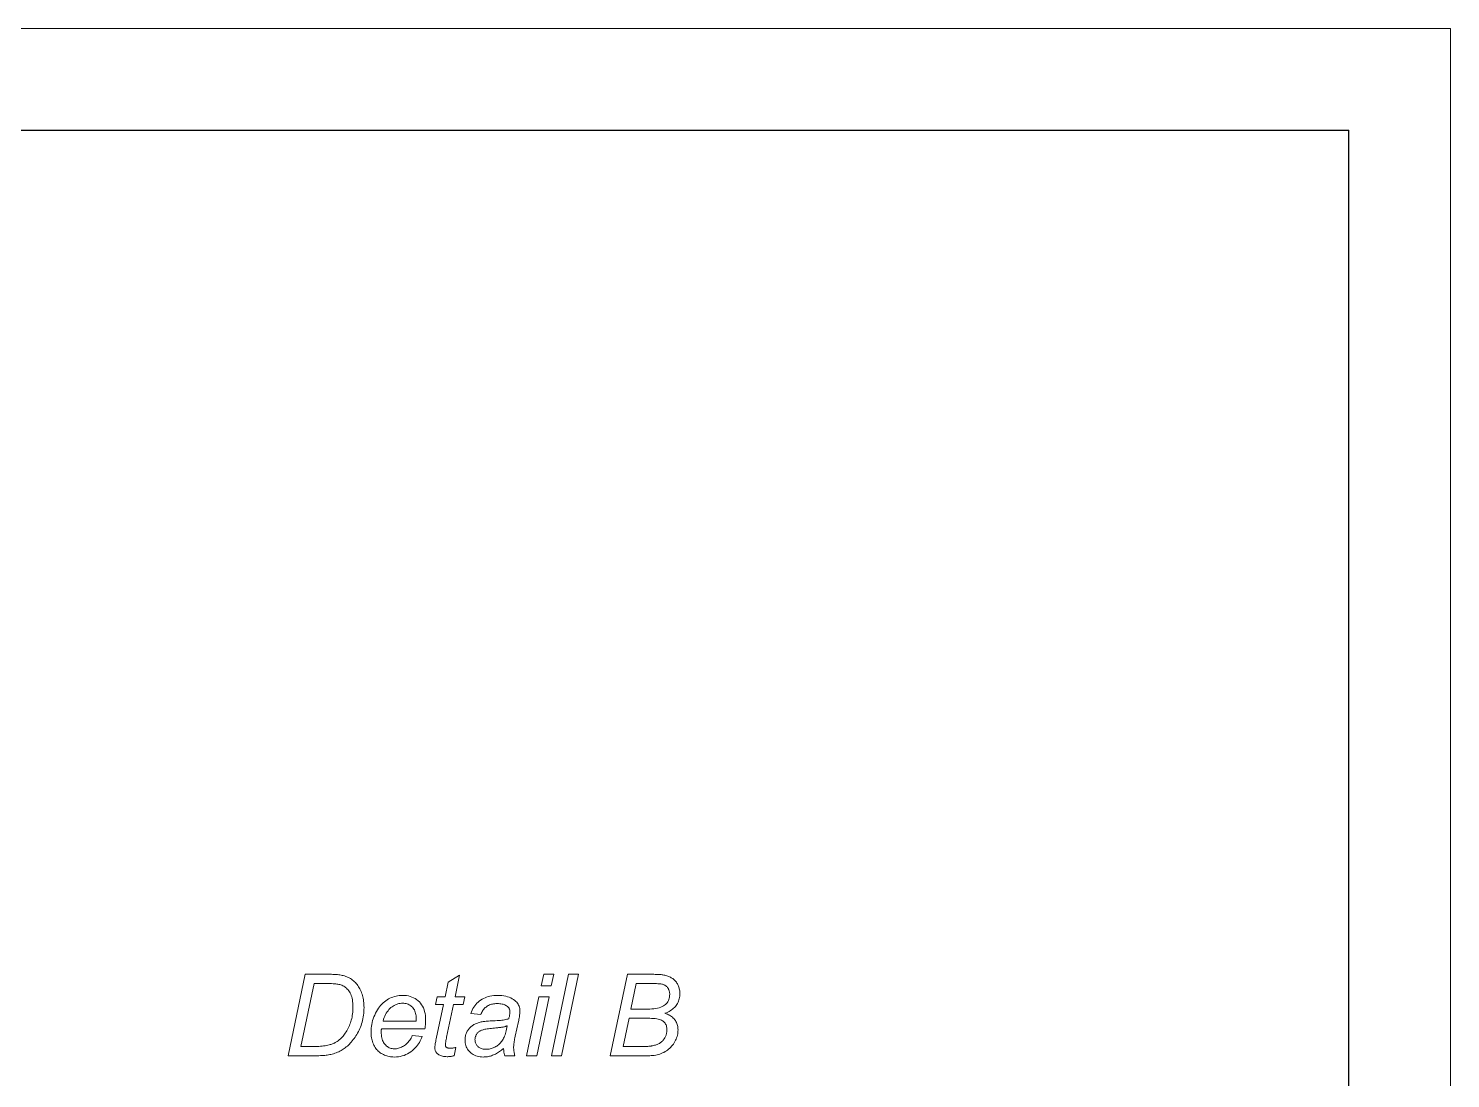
# Model space of a CAD drawing. Extents: x 0 to 297, y 0 to 420.
# Drawn here: x 227.1 to 297, y 368.4 to 420 of the extents above; entities that cross this region are included whole.
import ezdxf

# ---------------------------------------------------------------- set-up
doc = ezdxf.new("R2010")
doc.units = 0

msp = doc.modelspace()

# ---------------------------------------------------------------- linework, layer by layer
at = {"color": 7, "lineweight": 13}
for p in [(0, 420), (297, 0)]:
    msp.add_line(p, (297, 420), dxfattribs=at)
at = {"color": 7, "lineweight": 30}
for p in [(20, 415), (292, 5)]:
    msp.add_line(p, (292, 415), dxfattribs=at)
at = {"color": 7, "lineweight": 13}
for points in [[(239.879, 369.506), (240.714, 373.506), (241.92, 373.506), (242.005, 373.506), (242.085, 373.504), (242.162, 373.501), (242.234, 373.496), (242.303, 373.491), (242.367, 373.484), (242.427, 373.476), (242.483, 373.466), (242.535, 373.456), (242.583, 373.444), (242.647, 373.425), (242.71, 373.405), (242.771, 373.381), (242.83, 373.355), (242.887, 373.326), (242.941, 373.294), (242.995, 373.26), (243.046, 373.224), (243.095, 373.184), (243.142, 373.142), (243.188, 373.098), (243.23, 373.051), (243.271, 373.002), (243.31, 372.951), (243.346, 372.898), (243.379, 372.843), (243.411, 372.786), (243.44, 372.726), (243.467, 372.664), (243.492, 372.601), (243.514, 372.535), (243.534, 372.467), (243.551, 372.399), (243.567, 372.328), (243.58, 372.256), (243.59, 372.182), (243.598, 372.107), (243.604, 372.03), (243.608, 371.952), (243.609, 371.872), (243.607, 371.776), (243.603, 371.682), (243.596, 371.59), (243.586, 371.499), (243.572, 371.411), (243.556, 371.323), (243.537, 371.238), (243.515, 371.154), (243.491, 371.072), (243.463, 370.992), (243.433, 370.914), (243.401, 370.837), (243.367, 370.762), (243.332, 370.69), (243.294, 370.619), (243.255, 370.55), (243.214, 370.483), (243.172, 370.418), (243.127, 370.355), (243.081, 370.294), (243.033, 370.235), (242.986, 370.178), (242.937, 370.124), (242.889, 370.073), (242.839, 370.025), (242.79, 369.979), (242.74, 369.936), (242.689, 369.895), (242.638, 369.857), (242.587, 369.822), (242.535, 369.788), (242.48, 369.757), (242.424, 369.727), (242.366, 369.699), (242.306, 369.673), (242.244, 369.649), (242.18, 369.626), (242.114, 369.605), (242.047, 369.586), (241.977, 369.569), (241.923, 369.557), (241.865, 369.547), (241.806, 369.537), (241.744, 369.529), (241.679, 369.522), (241.612, 369.516), (241.543, 369.512), (241.471, 369.509), (241.396, 369.507), (241.32, 369.506)], [(248.114, 369.907), (248.032, 369.504), (247.996, 369.495), (247.961, 369.487), (247.926, 369.48), (247.892, 369.474), (247.857, 369.469), (247.823, 369.465), (247.789, 369.461), (247.755, 369.459), (247.721, 369.458), (247.688, 369.457), (247.63, 369.459), (247.575, 369.463), (247.522, 369.47), (247.471, 369.48), (247.423, 369.493), (247.378, 369.509), (247.334, 369.528), (247.293, 369.55), (247.255, 369.574), (247.219, 369.602), (247.194, 369.624), (247.172, 369.649), (247.152, 369.674), (247.135, 369.702), (247.12, 369.731), (247.109, 369.761), (247.1, 369.793), (247.093, 369.827), (247.089, 369.862), (247.088, 369.899), (247.088, 369.921), (247.091, 369.947), (247.094, 369.979), (247.099, 370.015), (247.105, 370.057), (247.113, 370.103), (247.122, 370.155), (247.133, 370.211), (247.145, 370.272), (247.159, 370.339), (247.511, 372.022), (247.12, 372.022), (247.2, 372.404), (247.59, 372.404), (247.74, 373.116), (248.305, 373.457), (248.084, 372.404), (248.569, 372.404), (248.487, 372.022), (248.005, 372.022), (247.669, 370.42), (247.657, 370.362), (247.646, 370.308), (247.637, 370.259), (247.629, 370.215), (247.622, 370.176), (247.616, 370.142), (247.612, 370.113), (247.609, 370.089), (247.607, 370.069), (247.606, 370.055), (247.607, 370.038), (247.608, 370.022), (247.611, 370.006), (247.614, 369.992), (247.619, 369.978), (247.624, 369.965), (247.631, 369.953), (247.638, 369.941), (247.647, 369.931), (247.657, 369.921), (247.667, 369.912), (247.679, 369.904), (247.693, 369.897), (247.707, 369.891), (247.723, 369.886), (247.74, 369.882), (247.759, 369.879), (247.778, 369.877), (247.799, 369.875), (247.822, 369.875), (247.854, 369.875), (247.886, 369.876), (247.917, 369.878), (247.947, 369.88), (247.977, 369.883), (248.005, 369.887), (248.034, 369.891), (248.061, 369.896), (248.088, 369.901)], [(252.321, 372.947), (252.438, 373.506), (252.929, 373.506), (252.812, 372.947)], [(252.823, 369.506), (253.658, 373.506), (254.152, 373.506), (253.317, 369.506)], [(255.713, 369.506), (256.55, 373.506), (257.789, 373.506), (257.855, 373.506), (257.917, 373.505), (257.976, 373.504), (258.032, 373.502), (258.084, 373.5), (258.132, 373.497), (258.177, 373.493), (258.219, 373.489), (258.257, 373.484), (258.291, 373.479), (258.344, 373.469), (258.395, 373.458), (258.444, 373.445), (258.492, 373.431), (258.538, 373.415), (258.582, 373.398), (258.625, 373.38), (258.666, 373.36), (258.705, 373.339), (258.743, 373.317), (258.779, 373.293), (258.813, 373.267), (258.846, 373.24), (258.877, 373.21), (258.906, 373.18), (258.934, 373.147), (258.96, 373.113), (258.984, 373.077), (259.007, 373.039), (259.028, 373), (259.047, 372.96), (259.064, 372.918), (259.079, 372.876), (259.092, 372.833), (259.103, 372.789), (259.113, 372.744), (259.12, 372.699), (259.125, 372.652), (259.128, 372.605), (259.129, 372.557), (259.127, 372.492), (259.121, 372.428), (259.112, 372.366), (259.1, 372.305), (259.083, 372.246), (259.063, 372.189), (259.04, 372.133), (259.013, 372.079), (258.982, 372.027), (258.947, 371.976), (258.909, 371.927), (258.867, 371.88), (258.821, 371.836), (258.771, 371.794), (258.718, 371.755), (258.66, 371.718), (258.599, 371.683), (258.534, 371.651), (258.465, 371.621), (258.392, 371.594), (258.455, 371.571), (258.515, 371.547), (258.572, 371.52), (258.626, 371.491), (258.676, 371.46), (258.723, 371.427), (258.766, 371.392), (258.807, 371.354), (258.844, 371.315), (258.878, 371.273), (258.908, 371.23), (258.936, 371.185), (258.96, 371.138), (258.981, 371.09), (258.998, 371.041), (259.013, 370.99), (259.024, 370.938), (259.032, 370.884), (259.037, 370.829), (259.039, 370.772), (259.037, 370.707), (259.031, 370.641), (259.022, 370.577), (259.008, 370.513), (258.991, 370.449), (258.97, 370.386), (258.946, 370.324), (258.917, 370.262), (258.885, 370.2), (258.849, 370.139), (258.81, 370.08), (258.768, 370.024), (258.724, 369.97), (258.678, 369.919), (258.629, 369.871), (258.577, 369.826), (258.523, 369.783), (258.467, 369.743), (258.408, 369.706), (258.347, 369.671), (258.284, 369.64), (258.219, 369.612), (258.153, 369.587), (258.085, 369.566), (258.016, 369.548), (257.946, 369.533), (257.874, 369.521), (257.801, 369.513), (257.726, 369.508), (257.65, 369.506)], [(240.509, 369.959), (241.142, 369.959), (241.227, 369.96), (241.31, 369.962), (241.391, 369.966), (241.47, 369.972), (241.547, 369.979), (241.622, 369.988), (241.695, 369.998), (241.767, 370.01), (241.836, 370.023), (241.904, 370.038), (241.944, 370.049), (241.984, 370.06), (242.023, 370.072), (242.06, 370.085), (242.096, 370.099), (242.131, 370.114), (242.164, 370.13), (242.197, 370.147), (242.228, 370.164), (242.258, 370.183), (242.297, 370.208), (242.334, 370.235), (242.371, 370.264), (242.408, 370.294), (242.443, 370.326), (242.478, 370.359), (242.512, 370.394), (242.546, 370.43), (242.578, 370.468), (242.61, 370.508), (242.651, 370.562), (242.69, 370.618), (242.727, 370.675), (242.763, 370.734), (242.797, 370.794), (242.829, 370.856), (242.86, 370.919), (242.889, 370.984), (242.916, 371.05), (242.942, 371.118), (242.965, 371.187), (242.986, 371.258), (243.005, 371.331), (243.021, 371.407), (243.035, 371.484), (243.046, 371.562), (243.055, 371.643), (243.061, 371.726), (243.065, 371.81), (243.066, 371.897), (243.064, 371.991), (243.059, 372.082), (243.051, 372.168), (243.039, 372.249), (243.024, 372.326), (243.005, 372.398), (242.983, 372.466), (242.958, 372.53), (242.929, 372.588), (242.897, 372.643), (242.862, 372.693), (242.825, 372.74), (242.787, 372.783), (242.747, 372.823), (242.704, 372.859), (242.66, 372.892), (242.614, 372.921), (242.567, 372.947), (242.517, 372.969), (242.466, 372.988), (242.425, 373), (242.38, 373.011), (242.33, 373.02), (242.276, 373.028), (242.218, 373.035), (242.156, 373.041), (242.089, 373.045), (242.018, 373.048), (241.942, 373.05), (241.863, 373.051), (241.156, 373.051)], [(245.98, 370.491), (246.46, 370.442), (246.437, 370.371), (246.408, 370.301), (246.374, 370.231), (246.334, 370.162), (246.289, 370.094), (246.239, 370.026), (246.183, 369.959), (246.122, 369.893), (246.056, 369.828), (245.984, 369.763), (245.908, 369.702), (245.829, 369.647), (245.748, 369.599), (245.663, 369.557), (245.576, 369.521), (245.486, 369.492), (245.392, 369.47), (245.296, 369.454), (245.198, 369.444), (245.096, 369.441), (245.032, 369.442), (244.969, 369.447), (244.908, 369.454), (244.847, 369.465), (244.787, 369.478), (244.729, 369.494), (244.671, 369.514), (244.615, 369.536), (244.559, 369.561), (244.505, 369.59), (244.453, 369.621), (244.403, 369.654), (244.355, 369.691), (244.311, 369.73), (244.268, 369.772), (244.229, 369.817), (244.192, 369.864), (244.157, 369.914), (244.125, 369.967), (244.096, 370.022), (244.069, 370.08), (244.045, 370.139), (244.024, 370.199), (244.006, 370.262), (243.991, 370.326), (243.978, 370.391), (243.968, 370.458), (243.961, 370.527), (243.957, 370.597), (243.955, 370.669), (243.958, 370.763), (243.964, 370.857), (243.975, 370.951), (243.991, 371.044), (244.01, 371.136), (244.034, 371.228), (244.063, 371.319), (244.096, 371.41), (244.133, 371.5), (244.175, 371.59), (244.22, 371.677), (244.268, 371.759), (244.318, 371.837), (244.371, 371.91), (244.427, 371.978), (244.485, 372.042), (244.546, 372.102), (244.609, 372.157), (244.675, 372.207), (244.744, 372.253), (244.814, 372.294), (244.886, 372.331), (244.959, 372.363), (245.033, 372.391), (245.108, 372.415), (245.184, 372.435), (245.261, 372.45), (245.339, 372.461), (245.419, 372.467), (245.5, 372.47), (245.601, 372.466), (245.699, 372.457), (245.792, 372.441), (245.881, 372.418), (245.966, 372.389), (246.047, 372.354), (246.123, 372.312), (246.196, 372.263), (246.264, 372.209), (246.328, 372.148), (246.387, 372.081), (246.439, 372.009), (246.486, 371.933), (246.526, 371.852), (246.56, 371.767), (246.588, 371.677), (246.61, 371.582), (246.625, 371.482), (246.634, 371.378), (246.638, 371.269), (246.637, 371.226), (246.636, 371.183), (246.634, 371.14), (246.631, 371.097), (246.628, 371.053), (246.624, 371.01), (246.619, 370.966), (246.613, 370.922), (246.607, 370.877), (246.599, 370.832), (244.466, 370.832), (244.464, 370.816), (244.462, 370.799), (244.46, 370.783), (244.459, 370.767), (244.457, 370.752), (244.456, 370.737), (244.456, 370.722), (244.455, 370.708), (244.455, 370.693), (244.455, 370.68), (244.457, 370.6), (244.462, 370.525), (244.472, 370.453), (244.485, 370.385), (244.501, 370.321), (244.522, 370.261), (244.546, 370.205), (244.574, 370.152), (244.606, 370.104), (244.642, 370.059), (244.68, 370.018), (244.72, 369.982), (244.761, 369.95), (244.804, 369.922), (244.849, 369.898), (244.896, 369.879), (244.944, 369.864), (244.994, 369.853), (245.045, 369.847), (245.099, 369.845), (245.149, 369.846), (245.2, 369.851), (245.25, 369.86), (245.3, 369.871), (245.35, 369.886), (245.4, 369.905), (245.45, 369.926), (245.499, 369.951), (245.549, 369.98), (245.598, 370.011), (245.646, 370.046), (245.692, 370.084), (245.735, 370.124), (245.777, 370.168), (245.816, 370.214), (245.853, 370.264), (245.888, 370.316), (245.921, 370.372), (245.952, 370.43)], [(250.466, 369.867), (250.415, 369.824), (250.364, 369.783), (250.313, 369.745), (250.264, 369.709), (250.214, 369.675), (250.165, 369.644), (250.116, 369.615), (250.067, 369.589), (250.019, 369.565), (249.972, 369.543), (249.924, 369.524), (249.876, 369.506), (249.826, 369.491), (249.777, 369.478), (249.726, 369.466), (249.675, 369.457), (249.623, 369.45), (249.571, 369.445), (249.518, 369.442), (249.464, 369.441), (249.386, 369.443), (249.31, 369.45), (249.238, 369.462), (249.168, 369.479), (249.102, 369.5), (249.039, 369.526), (248.979, 369.557), (248.922, 369.592), (248.868, 369.632), (248.818, 369.677), (248.771, 369.725), (248.729, 369.777), (248.692, 369.83), (248.66, 369.887), (248.633, 369.946), (248.611, 370.008), (248.594, 370.072), (248.582, 370.139), (248.574, 370.209), (248.572, 370.281), (248.573, 370.329), (248.576, 370.376), (248.582, 370.422), (248.59, 370.467), (248.6, 370.51), (248.612, 370.553), (248.626, 370.594), (248.643, 370.634), (248.662, 370.673), (248.683, 370.711), (248.705, 370.748), (248.73, 370.783), (248.755, 370.817), (248.783, 370.849), (248.811, 370.88), (248.841, 370.909), (248.873, 370.937), (248.906, 370.963), (248.94, 370.988), (248.976, 371.011), (249.013, 371.033), (249.052, 371.054), (249.093, 371.073), (249.135, 371.091), (249.179, 371.108), (249.225, 371.124), (249.272, 371.138), (249.321, 371.151), (249.371, 371.163), (249.423, 371.173), (249.46, 371.18), (249.502, 371.186), (249.55, 371.192), (249.604, 371.198), (249.664, 371.203), (249.731, 371.208), (249.803, 371.213), (249.881, 371.217), (249.965, 371.221), (250.055, 371.225), (250.145, 371.23), (250.231, 371.235), (250.31, 371.242), (250.385, 371.25), (250.454, 371.259), (250.518, 371.27), (250.577, 371.281), (250.631, 371.294), (250.679, 371.308), (250.722, 371.324), (250.733, 371.363), (250.743, 371.402), (250.751, 371.439), (250.759, 371.474), (250.765, 371.508), (250.77, 371.541), (250.774, 371.573), (250.777, 371.603), (250.779, 371.632), (250.779, 371.659), (250.778, 371.693), (250.774, 371.725), (250.768, 371.756), (250.759, 371.785), (250.748, 371.813), (250.734, 371.839), (250.718, 371.864), (250.699, 371.887), (250.678, 371.909), (250.654, 371.929), (250.618, 371.955), (250.579, 371.978), (250.537, 371.999), (250.491, 372.017), (250.442, 372.032), (250.391, 372.044), (250.336, 372.053), (250.278, 372.06), (250.216, 372.064), (250.152, 372.066), (250.091, 372.064), (250.032, 372.06), (249.975, 372.053), (249.921, 372.044), (249.869, 372.031), (249.819, 372.016), (249.772, 371.998), (249.727, 371.978), (249.684, 371.954), (249.643, 371.928), (249.604, 371.899), (249.568, 371.868), (249.534, 371.835), (249.502, 371.799), (249.472, 371.761), (249.444, 371.721), (249.419, 371.678), (249.395, 371.633), (249.374, 371.586), (249.355, 371.536), (248.856, 371.58), (248.888, 371.664), (248.924, 371.744), (248.964, 371.821), (249.007, 371.893), (249.053, 371.961), (249.104, 372.025), (249.157, 372.085), (249.215, 372.141), (249.276, 372.193), (249.34, 372.24), (249.408, 372.284), (249.48, 372.323), (249.555, 372.357), (249.633, 372.387), (249.715, 372.412), (249.8, 372.433), (249.889, 372.449), (249.981, 372.46), (250.077, 372.467), (250.176, 372.47), (250.282, 372.467), (250.382, 372.459), (250.479, 372.446), (250.571, 372.428), (250.658, 372.405), (250.741, 372.377), (250.819, 372.344), (250.893, 372.305), (250.963, 372.262), (251.028, 372.213), (251.073, 372.174), (251.114, 372.132), (251.15, 372.088), (251.181, 372.042), (251.208, 371.993), (251.229, 371.943), (251.246, 371.89), (251.258, 371.834), (251.265, 371.776), (251.268, 371.716), (251.267, 371.669), (251.265, 371.621), (251.262, 371.571), (251.257, 371.519), (251.251, 371.466), (251.243, 371.412), (251.234, 371.356), (251.224, 371.298), (251.213, 371.239), (251.2, 371.179), (251.039, 370.459), (251.024, 370.391), (251.011, 370.326), (251, 370.264), (250.99, 370.204), (250.981, 370.147), (250.974, 370.092), (250.969, 370.04), (250.965, 369.991), (250.963, 369.944), (250.962, 369.899), (250.963, 369.871), (250.965, 369.84), (250.968, 369.807), (250.972, 369.771), (250.977, 369.733), (250.984, 369.692), (250.992, 369.649), (251.001, 369.604), (251.011, 369.556), (251.022, 369.506), (250.523, 369.506), (250.515, 369.536), (250.508, 369.566), (250.501, 369.598), (250.494, 369.632), (250.488, 369.667), (250.483, 369.704), (250.478, 369.742), (250.473, 369.782), (250.469, 369.824)], [(256.728, 371.798), (257.538, 371.798), (257.651, 371.8), (257.757, 371.806), (257.857, 371.815), (257.951, 371.828), (258.038, 371.845), (258.118, 371.865), (258.192, 371.889), (258.259, 371.917), (258.32, 371.949), (258.374, 371.984), (258.423, 372.023), (258.466, 372.065), (258.504, 372.11), (258.538, 372.159), (258.566, 372.212), (258.589, 372.267), (258.606, 372.327), (258.619, 372.389), (258.627, 372.455), (258.629, 372.524), (258.629, 372.557), (258.626, 372.59), (258.622, 372.621), (258.617, 372.652), (258.61, 372.682), (258.601, 372.71), (258.591, 372.738), (258.579, 372.765), (258.565, 372.791), (258.55, 372.816), (258.534, 372.84), (258.516, 372.863), (258.498, 372.884), (258.478, 372.904), (258.458, 372.922), (258.436, 372.939), (258.413, 372.955), (258.39, 372.97), (258.365, 372.983), (258.339, 372.995), (258.31, 373.005), (258.276, 373.015), (258.238, 373.023), (258.196, 373.031), (258.148, 373.037), (258.096, 373.042), (258.039, 373.046), (257.978, 373.048), (257.912, 373.05), (257.841, 373.051), (256.99, 373.051)], [(244.545, 371.209), (246.171, 371.209), (246.171, 371.224), (246.172, 371.238), (246.172, 371.251), (246.173, 371.263), (246.173, 371.274), (246.173, 371.285), (246.173, 371.295), (246.174, 371.303), (246.174, 371.311), (246.174, 371.318), (246.172, 371.391), (246.166, 371.46), (246.157, 371.525), (246.144, 371.587), (246.127, 371.646), (246.107, 371.701), (246.083, 371.753), (246.055, 371.801), (246.023, 371.846), (245.988, 371.887), (245.95, 371.925), (245.91, 371.958), (245.867, 371.988), (245.823, 372.014), (245.776, 372.035), (245.727, 372.053), (245.676, 372.067), (245.623, 372.077), (245.568, 372.083), (245.511, 372.085), (245.448, 372.083), (245.386, 372.076), (245.326, 372.065), (245.266, 372.05), (245.208, 372.03), (245.151, 372.006), (245.095, 371.978), (245.04, 371.945), (244.986, 371.908), (244.934, 371.867), (244.883, 371.821), (244.835, 371.77), (244.789, 371.716), (244.746, 371.657), (244.706, 371.593), (244.669, 371.525), (244.634, 371.453), (244.601, 371.376), (244.572, 371.295)], [(251.601, 369.506), (252.206, 372.404), (252.7, 372.404), (252.095, 369.506)], [(256.343, 369.959), (257.254, 369.959), (257.324, 369.96), (257.39, 369.96), (257.451, 369.962), (257.507, 369.963), (257.558, 369.965), (257.604, 369.968), (257.646, 369.971), (257.683, 369.975), (257.715, 369.979), (257.743, 369.984), (257.792, 369.993), (257.84, 370.004), (257.886, 370.016), (257.93, 370.029), (257.972, 370.043), (258.013, 370.058), (258.051, 370.075), (258.087, 370.093), (258.122, 370.112), (258.155, 370.133), (258.186, 370.154), (258.215, 370.177), (258.243, 370.202), (258.27, 370.227), (258.296, 370.254), (258.32, 370.283), (258.343, 370.312), (258.364, 370.343), (258.384, 370.376), (258.403, 370.41), (258.42, 370.444), (258.435, 370.479), (258.449, 370.514), (258.461, 370.55), (258.47, 370.586), (258.479, 370.622), (258.485, 370.658), (258.489, 370.695), (258.492, 370.732), (258.493, 370.77), (258.491, 370.825), (258.486, 370.877), (258.477, 370.926), (258.465, 370.973), (258.449, 371.017), (258.43, 371.058), (258.407, 371.097), (258.38, 371.133), (258.35, 371.166), (258.317, 371.197), (258.279, 371.224), (258.234, 371.249), (258.183, 371.271), (258.125, 371.29), (258.061, 371.306), (257.991, 371.319), (257.915, 371.33), (257.832, 371.337), (257.743, 371.341), (257.647, 371.343), (256.632, 371.343)], [(250.648, 370.974), (250.628, 370.966), (250.606, 370.959), (250.585, 370.951), (250.563, 370.945), (250.541, 370.938), (250.519, 370.932), (250.496, 370.926), (250.473, 370.921), (250.45, 370.916), (250.426, 370.912), (250.401, 370.907), (250.372, 370.903), (250.34, 370.898), (250.306, 370.894), (250.267, 370.889), (250.226, 370.884), (250.182, 370.88), (250.134, 370.875), (250.083, 370.87), (250.029, 370.865), (249.945, 370.857), (249.867, 370.849), (249.793, 370.84), (249.725, 370.831), (249.661, 370.822), (249.603, 370.812), (249.55, 370.802), (249.502, 370.791), (249.459, 370.78), (249.421, 370.768), (249.386, 370.756), (249.353, 370.742), (249.322, 370.727), (249.293, 370.71), (249.265, 370.692), (249.239, 370.673), (249.215, 370.652), (249.193, 370.63), (249.172, 370.606), (249.153, 370.581), (249.136, 370.555), (249.121, 370.529), (249.107, 370.502), (249.096, 370.474), (249.086, 370.446), (249.078, 370.418), (249.071, 370.389), (249.067, 370.359), (249.064, 370.328), (249.063, 370.298), (249.065, 370.257), (249.069, 370.218), (249.076, 370.18), (249.086, 370.144), (249.099, 370.109), (249.115, 370.075), (249.133, 370.043), (249.155, 370.013), (249.179, 369.984), (249.206, 369.957), (249.236, 369.931), (249.269, 369.908), (249.303, 369.888), (249.34, 369.871), (249.38, 369.856), (249.422, 369.844), (249.466, 369.835), (249.513, 369.828), (249.563, 369.824), (249.614, 369.823), (249.663, 369.824), (249.712, 369.828), (249.76, 369.835), (249.808, 369.844), (249.855, 369.855), (249.902, 369.87), (249.949, 369.886), (249.995, 369.906), (250.041, 369.928), (250.086, 369.952), (250.131, 369.979), (250.173, 370.008), (250.214, 370.039), (250.252, 370.073), (250.289, 370.108), (250.324, 370.145), (250.357, 370.184), (250.388, 370.225), (250.417, 370.269), (250.444, 370.314), (250.469, 370.362), (250.494, 370.415), (250.517, 370.471), (250.539, 370.531), (250.56, 370.595), (250.58, 370.663), (250.599, 370.735), (250.617, 370.811), (250.633, 370.891)]]:
    msp.add_lwpolyline(points, close=True, dxfattribs=at)

doc.saveas('drawing.dxf')
